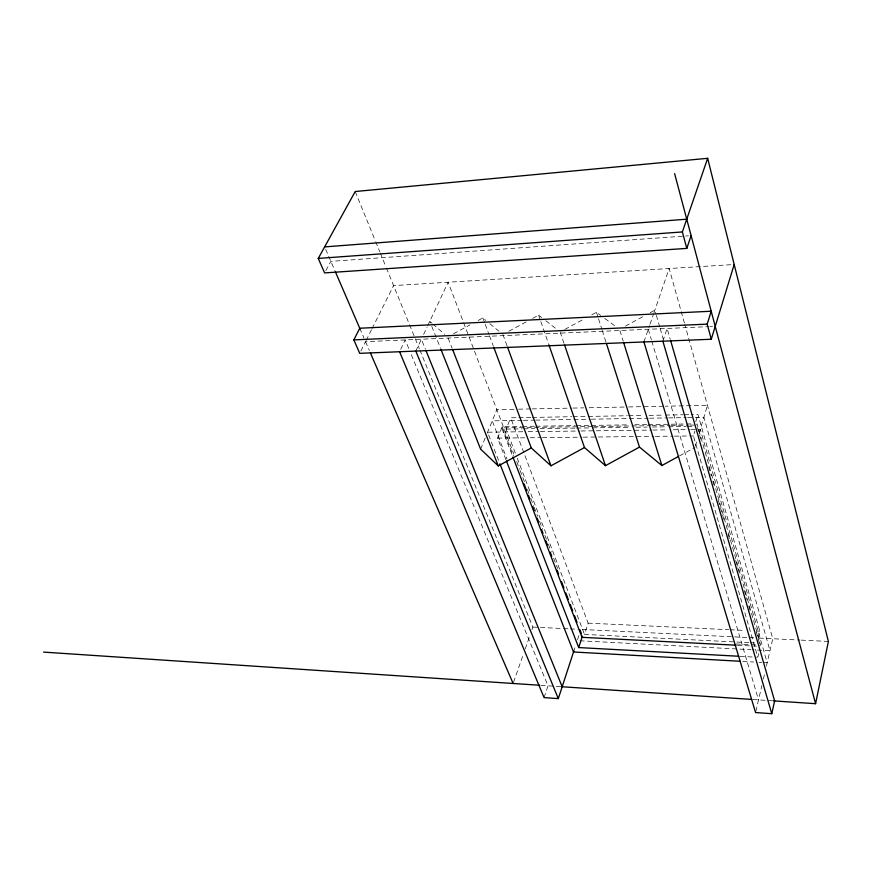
<?xml version="1.0" encoding="UTF-8"?>
<svg xmlns="http://www.w3.org/2000/svg" width="872" height="872" viewBox="0 0 872 872"><rect width="100%" height="100%" fill="white"/><g stroke="black" fill="none" stroke-linecap="round" stroke-linejoin="round"><path stroke-width="0.65" stroke-dasharray="4.36 3.27" d="M755.871 711.279L761.866 685.566M763.371 679.07L764.591 673.86M766.401 666.055L772.766 638.74L684.836 324.558M758.684 653.673L757.823 657.292L693.425 435.924L694.875 431.084M758.248 637.748L759.828 631.132L697.938 414.494L691.147 414.614M695.289 446.192L697.186 439.804M699.093 433.428L707.443 405.338L665.325 406.199M695.78 421.656L697.938 414.494M696.695 425.035L697.055 423.836L760.689 645.226L736.382 643.994M748.819 642.642L584.48 634.402L588.131 623.142L510.676 417.797L517.456 417.677M573.525 651.984L575.585 645.672M577.569 639.612L578.855 635.655M544.073 697.6L548.008 685.806L409.884 351.252M662.884 341.192L667.135 328.45L670.143 338.914M643.918 341.955L649.575 325.485M650.011 324.221L653.499 314.094M653.935 312.83L669.162 268.532L680.879 310.388M513.575 682.198L523.451 654M525.249 648.877L529.74 636.059M531.975 629.649L532.879 627.088L419.803 349.868M515.33 453.146L506.142 429.068L510.676 417.797M505.923 459.697L497.563 438.115L502.174 426.724L521.118 426.441M480.614 449.124L485.181 438.017M487.208 433.079L496.844 409.622L517.227 409.208M415.813 351.078L421.372 339.23L425.46 349.301M423.65 334.379L427.062 327.098M427.64 325.888L448.132 282.223L513.848 454.083M400.695 349.378L405.208 339.938L409.371 349.999M360.888 351.002L365.542 341.671L708.544 326.64M366.142 340.483L371.516 329.747M372.104 328.548L393.588 285.602L734.191 264.499M325.845 270.603L330.87 261.36L684.335 236.105M679.571 455.86L694.908 447.467M625.409 326.128L644.245 315.915M650.131 312.732L654.839 310.181L655.984 314.105M508.845 331.251L526.721 321.605M532.683 318.389L538.634 315.173L541.708 317.572M564.827 329.409L583.575 319.261M591.783 314.836L596.47 312.296L600.655 315.392M453.527 333.758L469.943 324.907M478.15 320.482L482.837 317.953L485.846 320.438M685.697 236.007L688.4 235.811M709.797 326.586L712.555 326.466M518.578 409.175L530.808 408.924M532.171 408.903L571.574 408.096M572.937 408.074L583.804 407.856M589.243 407.736L627.284 406.973M628.636 406.941L663.974 406.221M518.818 417.655L531.026 417.437M532.389 417.416L571.738 416.718M573.089 416.696L627.371 415.737M628.734 415.715L643.656 415.454M649.084 415.355L664.006 415.094M665.369 415.072L683.005 414.756M684.367 414.734L689.796 414.636M522.077 420.348L492.233 420.849L506.97 458.966M523.44 420.326L534.285 420.141M535.648 420.119L589.919 419.214M591.271 419.192L648.256 418.233M649.618 418.211L667.254 417.917M668.606 417.895L686.253 417.601M687.605 417.579L703.889 417.307L769.987 650.686L752.34 649.771M522.47 426.419L534.656 426.234M536.008 426.223L575.248 425.634M576.61 425.612L590.137 425.416M591.489 425.394L629.388 424.838M634.794 424.751L646.98 424.577M648.332 424.555L691.638 423.912M592.437 426.539L501.716 427.858L512.42 455.784M593.788 426.528L650.654 425.7M652.005 425.678L669.609 425.427M670.96 425.405L688.564 425.155M689.926 425.133L695.333 425.056M506.142 429.068L522.393 428.839M523.745 428.817L534.58 428.664M539.997 428.588L575.193 428.098M576.545 428.076L591.445 427.869M592.797 427.847L630.707 427.313M636.124 427.236L646.959 427.084M652.365 427.018L667.265 426.8M668.617 426.79L686.22 426.539M687.572 426.517L692.989 426.441M522.786 431.749L487.557 432.218L498.926 461.266M528.203 431.684L539.049 431.542M540.4 431.52L579.695 431.008M581.046 430.986L651.504 430.06M652.856 430.049L667.767 429.852M673.184 429.776L689.436 429.569M690.798 429.547L700.281 429.427L767.175 662.774L763.109 662.546M497.563 438.115L524.77 437.809M530.209 437.755L541.087 437.635M542.449 437.613L581.897 437.177M583.248 437.155L653.978 436.371M655.341 436.349L673.021 436.153M674.383 436.142L693.425 435.924M588.131 623.142L728.73 629.693M730.082 629.748L744.961 630.445M757.125 631.012L759.828 631.132M532.879 627.088L562.222 628.505M563.552 628.57L568.893 628.832M570.223 628.897L578.223 629.29M582.256 629.486L753.713 637.813M759.163 638.086L799.907 640.059M801.259 640.124L828.4 641.443M750.182 642.708L755.61 642.98M737.429 645.258L752.296 646.021M753.648 646.087L756.351 646.228M579.945 640.778L750.977 649.694M740.186 656.333L756.471 657.216M742.791 661.412L753.626 662.022M759.043 662.317L761.757 662.469M540.967 685.338L562.168 686.755M753.07 699.518L773.475 700.881M604.852 318.487L616.373 326.989M545.807 320.765L557.066 329.54M489.857 323.741L498.882 331.164M431.76 323.065L429.776 321.332L431.28 325.125M432.752 323.926L444.676 334.314M325.67 249.305L334.859 270.593M359.755 328.243L363.962 338.009M365.542 341.671L369.314 350.402M355.209 191.524L375.167 240.443M375.679 241.708L379.767 251.736M380.279 252.989L385.915 266.788M386.427 268.042L409.001 323.403M409.524 324.667L419.279 348.604M431.782 326.39L440.349 347.906M448.154 338.173L452.121 348.299M516.704 461.55L519.679 469.332M520.104 470.444L525.02 483.306M527.397 489.519L528.912 493.476M530.808 498.424L533.773 506.174M534.209 507.33L537.653 516.344M539.561 521.314L542.515 529.042M544.913 535.31L546.406 539.212M548.314 544.204L551.257 551.911M553.666 558.2L557.579 568.435M502.174 426.724L513.357 455.914M517.27 458.225L584.48 634.402M482.837 317.953L484.745 323.054M485.214 324.33L489.018 334.521M489.486 335.796L493.29 345.999M502.893 334.467L507.09 345.944M538.634 315.173L540.422 320.318M540.858 321.605L548.423 343.448M560.14 331.938L564.064 343.514M596.47 312.296L598.116 317.484M598.53 318.781L601.844 329.147M602.258 330.444L605.986 342.107M619.927 330.608L623.153 340.985M648.267 329.278L651.373 339.72M651.766 341.028L758.531 699.878M656.365 315.413L659.799 327.174M660.18 328.482L663.232 338.946M697.437 427.64L701.568 441.962M708.685 466.705L711.312 475.829M712.806 481.039L714.31 486.249M718.43 500.572L724.054 520.104M728.174 534.427L729.679 539.637M735.674 560.478L739.423 573.504M744.296 590.431L746.912 599.544M748.786 606.062L750.291 611.272M756.286 632.102L760.035 645.127M681.196 311.533L684.542 323.479"/><path stroke-width="1.31" d="M773.453 700.881L815.582 703.693L828.4 641.443L707.661 158.312L355.209 191.524L318.258 258.428L324.591 272.914L686.798 248.389L691.115 235.625M643.918 341.955L755.577 712.544L771.774 713.688L774.641 700.957L670.524 340.211M711.279 339.252L707.203 324.122L711.214 311.228L359.755 328.243L353.847 339.884L359.722 353.334L711.279 339.252L734.191 264.499M738.824 656.256L578.703 647.569L582.398 636.189M399.572 351.732L544.073 697.6L558.298 698.614L573.82 651.079M686.798 248.389L682.362 231.941L707.661 158.312M548.87 344.734L584.48 447.543L605.473 465.67L639.481 447.096L661.87 465.539L678.394 456.503M440.851 349.171L480.614 449.124L498.283 465.921L531.288 447.968L550.984 465.801L584.48 447.543M324.624 246.896L686.744 219.199M318.258 258.428L682.362 231.941M353.847 339.884L707.203 324.122M736.088 645.193L582.027 637.323L512.91 457.048M740.088 661.259L573.525 651.984L499.918 463.795M43.6 652.103L539.681 685.25M561.426 686.711L751.708 699.42M335.393 271.835L360.158 329.202M370.393 352.898L513.128 683.485M415.813 351.078L558.298 698.614M425.961 350.555L562.168 686.755M452.623 349.563L498.283 465.921M506.414 460.961L578.703 647.569M524.05 483.851L526.481 490.195M528.432 495.274L529.882 499.078M532.803 506.697L534.264 510.512M537.185 518.132L538.634 521.936M541.556 529.555L543.016 533.359M545.937 540.978L547.387 544.782M550.308 552.401L551.769 556.216M557.121 570.179L558.571 573.983M561.492 581.602L563.922 587.946M565.863 593.025L568.304 599.38M570.244 604.46L572.675 610.803M574.615 615.883L577.046 622.227M579.967 629.846L581.428 633.65M493.77 347.274L531.288 447.968M507.559 347.22L550.984 465.801M564.5 344.8L605.473 465.67M606.389 343.405L639.481 447.096M623.556 342.282L661.87 465.539M662.884 341.192L771.774 713.688M674.623 173.637L815.582 703.693"/></g></svg>
